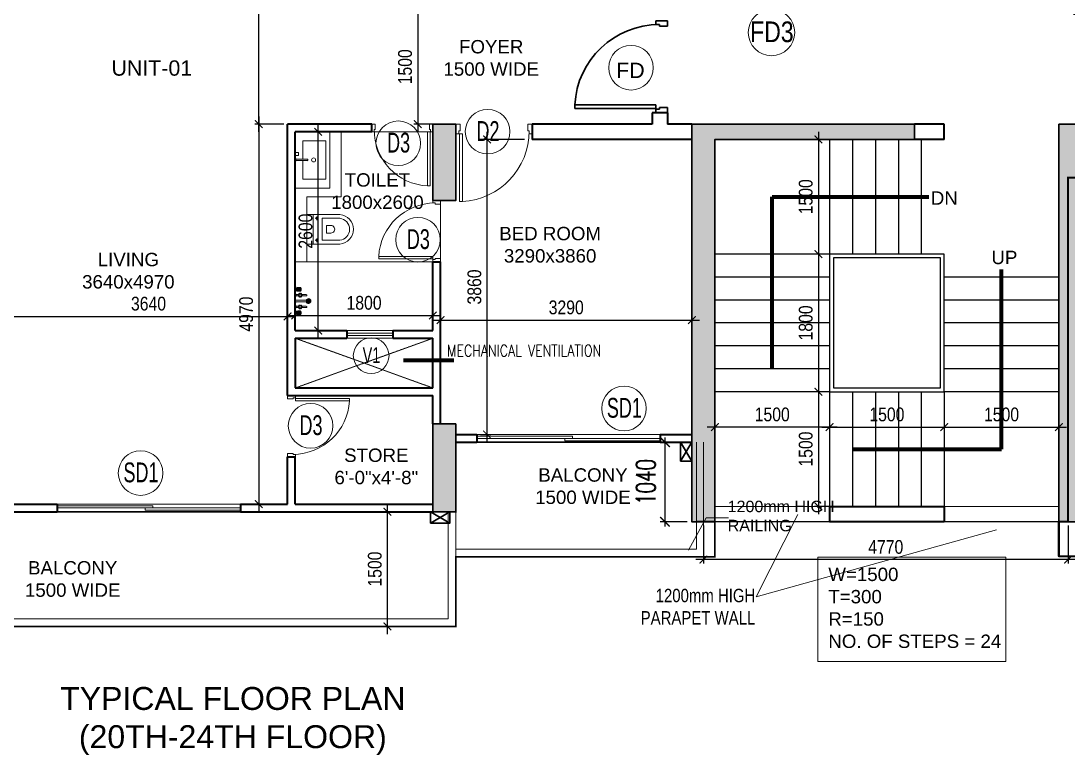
# Model space of a CAD drawing. Header units: millimetres. Extents: x 3650 to 49311, y 3096 to 28325.
# Drawn here: x 16007 to 29706, y 3429 to 13031 of the extents above; entities that cross this region are included whole.
import ezdxf
from ezdxf.enums import TextEntityAlignment as Align

# ---------------------------------------------------------------- set-up
doc = ezdxf.new("R2010")
doc.units = ezdxf.units.MM
doc.linetypes.add('HIDDEN', pattern=[0.375, 0.25, -0.125])
for name, color, linetype, lineweight in [('-cutout', 30, 'Continuous', 30), ('13SC1', 7, 'Continuous', 15), ('25GR1', 7, 'Continuous', 15), ('DIM', 23, 'Continuous', 25), ('DIM 02', 13, 'Continuous', 15), ('DOOR', 36, 'Continuous', 15), ('ELE', 36, 'Continuous', 20), ('FIXTURE', 8, 'Continuous', 9), ('GPMTAG', 7, 'Continuous', 15), ('HATCH', 8, 'Continuous', 13), ('Railing', 34, 'Continuous', 20), ('S-COLUMN HATCH', 254, 'Continuous', 13), ('S-TYPICAL COLUMN', 240, 'Continuous', 30), ('STAIR', 6, 'Continuous', 25), ('TEXT', 7, 'Continuous', 20), ('TEXT 1', 12, 'Continuous', 15), ('UGT & STP', 1, 'Continuous', 30), ('WALL', 40, 'Continuous', 35), ('WIN', 142, 'Continuous', 20)]:
    doc.layers.add(name, color=color, linetype=linetype, lineweight=lineweight)
doc.layers.add('AREA', color=1, linetype='Continuous')
doc.styles.add('arial', font='arial.ttf', dxfattribs={"width": 0.75})
doc.styles.add('ARIAL-NARROW', font='')
doc.styles.add('MM', font='arial.ttf', dxfattribs={"width": 0.65})
doc.styles.add('SMALL', font='romans__.ttf', dxfattribs={"width": 0.7})
doc.styles.get("Standard").update_dxf_attribs({"font": 'arial.ttf'})
doc.styles.add('STYOTY', font='ROMANS.shx', dxfattribs={"width": 0.65, "height": 200})
doc.styles.add('SUNIL', font='romans.shx', dxfattribs={"height": 90})
doc.styles.add('WMF-Arial1', font='arialbd.ttf')
doc.styles.get('ARIAL-NARROW').set_extended_font_data('Arial Narrow')
doc.dimstyles.new('MM', dxfattribs={"dimscale": 100, "dimtxt": 2, "dimasz": 1, "dimexe": 0.5, "dimexo": 0.5, "dimgap": 0.25, "dimtad": 1, "dimdec": 3, "dimdsep": 46, "dimtxsty": 'MM', "dimblk": 'ARCHTICK', "dimcen": -3, "dimdle": 0.5, "dimadec": 0, "dimazin": 0, "dimtfac": 1, "dimtdec": 3, "dimtofl": 0, "dimtmove": 2, "dimatfit": 3, "dimfxl": 1, "dimtolj": 1, "dimtzin": 0, "dimlwd": -1, "dimlwe": -1, "dimarcsym": 0})
doc.dimstyles.new('MM 125', dxfattribs={"dimscale": 125, "dimtxt": 2, "dimasz": 1, "dimexe": 0.5, "dimexo": 0.5, "dimgap": 1, "dimtad": 1, "dimdec": 4, "dimdsep": 46, "dimtxsty": 'SMALL', "dimblk": 'ARCHTICK', "dimcen": -3, "dimdle": 0.5, "dimadec": 0, "dimazin": 0, "dimtfac": 1, "dimtdec": 4, "dimtofl": 0, "dimtmove": 1, "dimatfit": 3, "dimfxl": 1, "dimtolj": 1, "dimtzin": 0, "dimlwd": -1, "dimlwe": -1, "dimarcsym": 0})
doc.dimstyles.new('MM 75', dxfattribs={"dimscale": 100, "dimtxt": 1.8, "dimasz": 1, "dimexe": 0.5, "dimexo": 0.5, "dimgap": 0.75, "dimtad": 1, "dimdec": 4, "dimdsep": 46, "dimtxsty": 'ARIAL-NARROW', "dimblk": 'ARCHTICK', "dimcen": -3, "dimdle": 1, "dimadec": 0, "dimazin": 0, "dimtfac": 1, "dimtdec": 4, "dimtofl": 0, "dimtmove": 1, "dimatfit": 3, "dimfxl": 1, "dimtolj": 1, "dimtzin": 0, "dimlwd": -1, "dimlwe": -1, "dimarcsym": 0})
doc.dimstyles.new('SUB- DIM', dxfattribs={"dimscale": 200, "dimtxt": 2.5, "dimasz": 1, "dimexe": 1, "dimexo": 1, "dimgap": 0.5, "dimtad": 1, "dimdec": 4, "dimrnd": 5, "dimdsep": 46, "dimtxsty": 'arial', "dimblk": 'ARCHTICK', "dimcen": -1.5, "dimdle": 1, "dimadec": 0, "dimazin": 0, "dimtfac": 1, "dimtdec": 4, "dimtofl": 0, "dimtmove": 1, "dimatfit": 3, "dimldrblk": 'DOTSMALL', "dimfxl": 1, "dimtolj": 1, "dimtzin": 0, "dimlwd": 13, "dimlwe": 13, "dimarcsym": 0})
doc.dimstyles.new('SUB- DIM 2', dxfattribs={"dimscale": 200, "dimtxt": 2, "dimasz": 1, "dimexe": 1, "dimexo": 1, "dimgap": 0.5, "dimtad": 1, "dimdec": 4, "dimrnd": 5, "dimdsep": 46, "dimtxsty": 'arial', "dimblk": 'ARCHTICK', "dimcen": -1.5, "dimdle": 1, "dimadec": 0, "dimazin": 0, "dimtfac": 1, "dimtdec": 4, "dimtofl": 0, "dimtmove": 1, "dimatfit": 3, "dimldrblk": 'DOTSMALL', "dimfxl": 1, "dimtolj": 1, "dimtzin": 0, "dimlwd": 13, "dimlwe": 13, "dimarcsym": 0})

# ---------------------------------------------------------------- blocks, each defined once
blk = doc.blocks.new('G$C249D5FE5')
at = {"layer": 'S-COLUMN HATCH'}
h = blk.add_hatch(color=256, dxfattribs=at)
h.dxf.hatch_style = 1
h.paths.add_polyline_path([(16445, 5225), (16745, 5225), (16745, 4225), (16445, 4225)])
h = blk.add_hatch(color=256, dxfattribs=at)
h.dxf.hatch_style = 1
h.paths.add_polyline_path([(20135, 25), (20135, 5025), (22745, 5025), (22745, 5225), (19835, 5225), (19835, 25)])
h = blk.add_hatch(color=256, dxfattribs=at)
h.dxf.hatch_style = 1
h.paths.add_polyline_path([(24635, 5225), (24875, 5225), (24875, 25), (24635, 25)])
h = blk.add_hatch(color=256, dxfattribs=at)
h.dxf.hatch_style = 1
h.paths.add_polyline_path([(16745, 1305), (16445, 1305), (16445, 155), (16745, 155)])
at = {"layer": 'S-TYPICAL COLUMN', "ltscale": 500, "elevation": 0}
for points in [[(16445, 5225), (16745, 5225), (16745, 4225), (16445, 4225)], [(16445, 5225), (16745, 5225), (16745, 4225), (16445, 4225)], [(20135, 25), (20135, 5025), (22745, 5025), (22745, 5225), (19835, 5225), (19835, 25)], [(24635, 5225), (24875, 5225), (24875, 25), (24635, 25)], [(16745, 1305), (16445, 1305), (16445, 155), (16745, 155)], [(16745, 1305), (16445, 1305), (16445, 155), (16745, 155)]]:
    blk.add_lwpolyline(points, close=True, dxfattribs=at)
blk = doc.blocks.new('otyd')
at = {"layer": '13SC1', "color": 7}
blk.add_circle((0, 0), 250, dxfattribs=at)
at = {"layer": '25GR1', "color": 1, "true_color": 0xf00000, "style": 'STYOTY', "width": 0.65, "flags": 1}
for tag, p in [('01', (0, -94)), ('02', (3, -588))]:
    blk.add_attdef(tag, text='', height=200, dxfattribs=at).set_placement(p, align=Align.CENTER)
blk = doc.blocks.new('A$C244377D7')
at = {"layer": 'FIXTURE', "lineweight": 0}
h = blk.add_hatch(dxfattribs=at)
h.set_pattern_fill('DOTS', color=251, scale=100, style=0)
h.set_pattern_definition([(0, (-131374.4174, 61418.3955), (3.125, 6.25), [0, -6.25])])
h.paths.add_polyline_path([(5, 185, 1), (59, 185, 1)])
at = {"layer": 'FIXTURE'}
for p, q in [((137, 361), (131, 361)), ((131, 316), (131, 361)), ((137, 316), (131, 316)), ((172, 363), (137, 363)), ((137, 315), (137, 363)), ((172, 315), (137, 315)), ((172, 315), (172, 363)), ((179, 361), (172, 361)), ((179, 316), (172, 316)), ((179, 316), (179, 361)), ((193, 351), (179, 351)), ((193, 326), (179, 326)), ((199, 275), (192, 275)), ((192, 249), (192, 275)), ((198, 371), (204, 371)), ((198, 307), (198, 371)), ((198, 307), (204, 307)), ((201, 288), (204, 288)), ((201, 236), (201, 288)), ((204, 307), (204, 371)), ((204, 236), (204, 288)), ((124, 272), (61, 272)), ((124, 252), (61, 252)), ((192, 195), (62, 195)), ((192, 176), (62, 176)), ((192, 272), (157, 272)), ((192, 252), (157, 252)), ((198, 268), (192, 268)), ((198, 256), (192, 256)), ((199, 249), (192, 249)), ((192, 195), (192, 198)), ((199, 198), (192, 198)), ((192, 173), (192, 176)), ((199, 173), (192, 173)), ((201, 236), (204, 236)), ((201, 211), (204, 211)), ((201, 160), (204, 160)), ((204, 160), (204, 211)), ((124, 118), (61, 118)), ((124, 99), (61, 99)), ((137, 54), (131, 54)), ((131, 10), (131, 54)), ((137, 10), (131, 10)), ((137, 8), (137, 56)), ((172, 56), (137, 56)), ((172, 8), (137, 8)), ((192, 118), (157, 118)), ((192, 99), (157, 99)), ((172, 8), (172, 56)), ((179, 54), (172, 54)), ((179, 10), (172, 10)), ((179, 10), (179, 54)), ((193, 45), (179, 45)), ((193, 19), (179, 19)), ((199, 121), (192, 121)), ((192, 96), (192, 121)), ((198, 115), (192, 115)), ((198, 102), (192, 102)), ((199, 96), (192, 96)), ((198, 64), (204, 64)), ((198, 0), (198, 64)), ((198, 0), (204, 0)), ((201, 83), (201, 134)), ((204, 134), (201, 134)), ((204, 83), (201, 83)), ((204, 83), (204, 134)), ((204, 64), (204, 0))]:
    blk.add_line(p, q, dxfattribs=at)
at = {"layer": 'FIXTURE', "color": 251, "lineweight": 0}
for p, q in [((137, 357), (172, 357)), ((137, 345), (172, 345)), ((137, 332), (172, 332)), ((137, 321), (172, 321)), ((137, 50), (172, 50)), ((137, 38), (172, 38)), ((137, 26), (172, 26)), ((137, 14), (172, 14))]:
    blk.add_line(p, q, dxfattribs=at)
at = {"layer": 'FIXTURE'}
for centre in [(141, 262), (141, 109)]:
    blk.add_circle(centre, 12.8, dxfattribs=at)
at = {"layer": 'FIXTURE', "color": 251, "lineweight": 0}
blk.add_circle((32, 185), 26.9, dxfattribs=at)
at = {"layer": 'FIXTURE'}
for centre, radius, start, end in [((118, 275), 6.39, 260.4873, 39.5127), ((125, 280), 1.6, 131.8051, 219.5127), ((141, 262), 25.6, 108.1949, 131.8051), ((208, 339), 79.9, 163.7398, 196.2602), ((133, 285), 1.6, 20.4873, 108.1949), ((141, 288), 6.39, 200.4873, 339.5127), ((148, 285), 1.6, 71.8051, 159.5127), ((141, 262), 25.6, 48.1949, 71.8051), ((163, 275), 6.39, 140.4873, 279.5127), ((157, 280), 1.6, 320.4873, 48.1949), ((275, 339), 83.1, 157.3801, 202.6199), ((302, 262), 104, 165.75, 194.25), ((32, 185), 31.9, 17.4576, 342.5424), ((61, 262), 9.58, 90, 270), ((141, 262), 25.6, 168.1949, 191.8051), ((117, 267), 1.6, 80.4873, 168.1949), ((117, 257), 1.6, 191.8051, 279.5127), ((118, 249), 6.39, 320.4873, 99.5127), ((125, 244), 1.6, 140.4873, 228.1949), ((141, 262), 25.6, 228.1949, 251.8051), ((133, 239), 1.6, 251.8051, 339.5127), ((141, 236), 6.39, 20.4873, 159.5127), ((148, 239), 1.6, 200.4873, 288.1949), ((141, 262), 25.6, 288.1949, 311.8051), ((163, 249), 6.39, 80.4873, 219.5127), ((157, 244), 1.6, 311.8051, 39.5127), ((164, 267), 1.6, 11.8051, 99.5127), ((164, 257), 1.6, 260.4873, 348.1949), ((141, 262), 25.6, 348.1949, 11.8051), ((302, 185), 104, 165.75, 172.9303), ((302, 185), 104, 187.0697, 194.25), ((61, 109), 9.58, 90, 270), ((141, 109), 25.6, 168.1949, 191.8051), ((117, 114), 1.6, 80.4873, 168.1949), ((117, 104), 1.6, 191.8051, 279.5127), ((118, 121), 6.39, 260.4873, 39.5127), ((118, 96), 6.39, 320.4873, 99.5127), ((125, 126), 1.6, 131.8051, 219.5127), ((125, 91), 1.6, 140.4873, 228.1949), ((141, 109), 25.6, 108.1949, 131.8051), ((141, 109), 25.6, 228.1949, 251.8051), ((208, 32), 79.9, 163.7398, 196.2602), ((133, 131), 1.6, 20.4873, 108.1949), ((133, 86), 1.6, 251.8051, 339.5127), ((141, 134), 6.39, 200.4873, 339.5127), ((141, 83), 6.39, 20.4873, 159.5127), ((148, 131), 1.6, 71.8051, 159.5127), ((148, 86), 1.6, 200.4873, 288.1949), ((141, 109), 25.6, 48.1949, 71.8051), ((141, 109), 25.6, 288.1949, 311.8051), ((163, 121), 6.39, 140.4873, 279.5127), ((163, 96), 6.39, 80.4873, 219.5127), ((157, 126), 1.6, 320.4873, 48.1949), ((157, 91), 1.6, 311.8051, 39.5127), ((164, 114), 1.6, 11.8051, 99.5127), ((164, 104), 1.6, 260.4873, 348.1949), ((141, 109), 25.6, 348.1949, 11.8051), ((275, 32), 83.1, 157.3801, 202.6199), ((302, 109), 104, 165.75, 194.25)]:
    blk.add_arc(centre, radius, start, end, dxfattribs=at)
blk = doc.blocks.new('A$C16165736')
at = {"ltscale": 0.1}
for p, q in [((5, 463), (0, 463)), ((5, 427), (0, 427)), ((41, 465), (5, 465)), ((5, 465), (5, 425)), ((41, 425), (5, 425)), ((42, 426), (42, 464)), ((0, 385), (6, 385)), ((0, 349), (6, 349)), ((7, 350), (7, 384)), ((7, 377), (156, 377)), ((7, 358), (156, 358))]:
    blk.add_line(p, q, dxfattribs=at)
at = {"ltscale": 0.1, "flags": 128}
blk.add_lwpolyline([(0, 735), (450, 735), (450, 0), (0, 0), (0, 735)], close=True, dxfattribs=at)
blk.add_lwpolyline([(100, 358), (100, 117), (400, 117), (400, 617), (100, 617), (100, 377)], dxfattribs=at)
at = {"ltscale": 0.1}
blk.add_circle((240, 367), 26, dxfattribs=at)
for centre, radius, start, end in [((41, 464), 1, 360, 90), ((41, 426), 1, 270, 360), ((6, 384), 1, 360, 90), ((6, 350), 1, 270, 360), ((156, 367), 9.5, 270, 90)]:
    blk.add_arc(centre, radius, start, end, dxfattribs=at)
blk = doc.blocks.new('A-CL9-P-Plans$0$level-10$0$wc hdsfgkjshgkjfgkjdghjkfgh_1_3')
at = {"layer": 'FIXTURE'}
for p, q in [((-0.763, 0), (-0.763, -1.711)), ((0.763, 0), (-0.763, 0)), ((-0.763, -0.322), (0.763, -0.322)), ((0.763, -1.711), (0.763, 0)), ((-0.566, -0.786), (-0.566, -1.699)), ((0.566, -0.786), (-0.566, -0.786)), ((0.566, -1.699), (0.566, -0.786))]:
    blk.add_line(p, q, dxfattribs=at)
at = {"layer": 'FIXTURE', "lineweight": 13}
for p, q in [((-0.477, -0.518), (-0.655, -0.518)), ((-0.566, -0.429), (-0.566, -0.607)), ((0.477, -0.518), (0.655, -0.518)), ((0.566, -0.429), (0.566, -0.607)), ((-0.193, -1.009), (-0.193, -1.233)), ((0.193, -1.009), (-0.193, -1.009)), ((0.193, -1.233), (0.193, -1.009))]:
    blk.add_line(p, q, dxfattribs=at)
at = {"layer": 'FIXTURE', "extrusion": (0, 0, -1)}
for centre in [(0.566, -0.518), (-0.566, -0.518)]:
    blk.add_circle(centre, 0.0484, dxfattribs=at)
at = {"layer": 'FIXTURE', "lineweight": 13, "extrusion": (0, 0, -1)}
blk.add_arc((0, -1.246), 0.193, 176.1978, 3.8022, dxfattribs=at)
at = {"layer": 'FIXTURE', "extrusion": (0, 0, -1)}
for radius, start, end in [(0.767, 185.8455, 354.1545), (0.57, 186.5718, 353.4282)]:
    blk.add_arc((0, -1.633), radius, start, end, dxfattribs=at)
blk = doc.blocks.new('d900')
for p, q in [((42, 115), (42, 909)), ((77, 909), (42, 909)), ((77, 115), (77, 909)), ((0, 115), (35, 115)), ((0, 115), (0, 0)), ((0, 0), (50, 0)), ((35, 115), (35, 80)), ((35, 80), (50, 80)), ((42, 115), (77, 115)), ((50, 80), (50, 0)), ((850, 80), (865, 80)), ((850, 80), (850, 0)), ((850, 0), (900, 0)), ((865, 115), (865, 80)), ((865, 115), (900, 115)), ((900, 115), (900, 0))]:
    blk.add_line(p, q)
blk.add_arc((35, 80), 830, 0, 87.0713)
blk = doc.blocks.new('G$C95A48F53')
for p, q in [((1059, 1153, 0), (1059, 1200, 0)), ((1059, 1200, 0), (1212, 1200, 0)), ((1059, 1153, 0), (1105, 1153, 0)), ((1105, 1133, 0), (1105, 1153, 0)), ((1105, 1133, 0), (1212, 1133, 0)), ((1212, 1133, 0), (1212, 1200, 0)), ((1059, 103, 0), (0, 103, 0)), ((0, 103, 0), (0, 57, 0)), ((1059, 57, 0), (0, 57, 0)), ((1059, 57, 0), (1059, 103, 0)), ((1059, 0, 0), (1059, 47, 0)), ((1059, 47, 0), (1105, 47, 0)), ((1059, 0, 0), (1212, 0, 0)), ((1105, 67, 0), (1212, 67, 0)), ((1105, 47, 0), (1105, 67, 0)), ((1212, 0, 0), (1212, 67, 0))]:
    blk.add_line(p, q)
blk.add_arc((1105, 47, 0), 1107, 90, 177.0713)
blk = doc.blocks.new('G$CBA076474')
at = {"layer": 'DOOR', "ltscale": 0.6}
for p, q in [((15500, 4970), (16300, 4970)), ((16400, 4070), (16400, 3270))]:
    blk.add_line(p, q, dxfattribs=at)
at = {"layer": 'FIXTURE'}
for p, q in [((15100, 4120), (15100, 4970)), ((14650, 4120), (15100, 4120)), ((14650, 3270), (14650, 4120)), ((14650, 3270), (14500, 3270)), ((14650, 3270), (16300, 3270))]:
    blk.add_line(p, q, dxfattribs=at)
at = {"layer": 'HATCH', "linetype": 'HIDDEN'}
for p, q in [((14500, 1620), (16300, 2270)), ((14500, 2270), (16300, 1620))]:
    blk.add_line(p, q, dxfattribs=at)
at = {"layer": 'Railing'}
for p, q in [((19750, 910), (19750, -490, 0)), ((19840, 910, 0), (19840, -590, 0)), ((16500, 0), (16500, -1400, 0)), ((16600, 0), (16600, -1500, 0)), ((16600, -490, 0), (19750, -490)), ((16600, -590, 0), (19840, -590)), ((16600, -1500), (6770, -1500, 0)), ((16500, -1400), (6870, -1400, 0))]:
    blk.add_line(p, q, dxfattribs=at)
at = {"layer": 'WALL'}
for p, q in [((19370, 5220, 0), (19170, 5220, 0)), ((19170, 5220, 0), (19170, 5070, 0)), ((19370, 5220, 0), (19370, 5070, 0)), ((14400, 1520), (14400, 5070)), ((15500, 5070), (14400, 5070)), ((15500, 4970), (15500, 5070)), ((19170, 5070, 0), (17600, 5070)), ((17600, 5070), (17600, 4870)), ((19690, 5070, 0), (19370, 5070, 0)), ((15500, 4970), (14500, 4970)), ((14500, 2370), (14500, 4970)), ((19690, 4870, 0), (17600, 4870)), ((16300, 2370), (16300, 3270)), ((16300, 3270), (16400, 3270)), ((16400, 1150, 0), (16400, 3270)), ((14500, 2370), (15175, 2370)), ((15175, 2370), (15175, 2270)), ((15775, 2370), (16300, 2370)), ((15775, 2370), (15775, 2270)), ((14500, 2270), (15175, 2270)), ((14500, 2270), (14500, 1620)), ((15775, 2270), (16300, 2270)), ((16300, 1620), (16300, 2270)), ((14400, 1520), (16300, 1520)), ((14500, 1620), (16300, 1620)), ((16300, 1149, 0), (16300, 1520)), ((16600, 1010, 0), (16875, 1010)), ((16875, 1010), (16875, 910)), ((19275, 1010), (19690, 1010)), ((19275, 1010), (19275, 910)), ((16600, 910, 0), (16875, 910)), ((19275, 910), (19690, 910)), ((14400, 100), (14400, 720)), ((14400, 720), (14500, 720)), ((14500, 100), (14500, 720)), ((10760, 100), (11385, 100)), ((11385, 100), (11385, 0)), ((13785, 100), (14400, 100)), ((13785, 100), (13785, 0)), ((14500, 100), (16300, 100)), ((10045, 0), (11385, 0)), ((13785, 0), (16300, 0))]:
    blk.add_line(p, q, dxfattribs=at)
at = {"layer": 'WIN'}
for p, q in [((15775, 2370), (15175, 2370)), ((15775, 2335), (15175, 2335)), ((15775, 2305), (15175, 2305)), ((15775, 2270), (15175, 2270)), ((16875, 1010), (19275, 1010)), ((16875, 910), (19275, 910)), ((11385, 100), (13785, 100)), ((11385, 0), (13785, 0))]:
    blk.add_line(p, q, dxfattribs=at)
for points in [[(18125, 990), (18125, 960), (16875, 960), (16875, 990)], [(19275, 960), (19275, 930), (18025, 930), (18025, 960)]]:
    blk.add_lwpolyline(points, close=True, dxfattribs=at)
at = {"layer": 'WIN', "elevation": 0}
for points in [[(12635, 80), (12635, 50), (11385, 50), (11385, 80)], [(13785, 50), (13785, 20), (12535, 20), (12535, 50)]]:
    blk.add_lwpolyline(points, close=True, dxfattribs=at)
at = {"layer": 'DOOR', "ltscale": 0.6, "xscale": 0.888888888888921, "yscale": 0.888888888888921, "zscale": 0.888888888888921}
for p, rotation in [((16300, 5070, 0), 180), ((16400, 3270), 89.99999999999999), ((14400, 1520), 270.0000000000002)]:
    blk.add_blockref('d900', p, dxfattribs=dict(at, rotation=rotation))
at = {"layer": 'DOOR', "ltscale": 0.6, "extrusion": (2.4332e-12, -2.67e-14, -1), "xscale": 1.111111111111116, "yscale": 1.111111111111116, "zscale": -1.111111111111116, "rotation": 180}
blk.add_blockref('d900', (-16600, 5070, 0), dxfattribs=at)
at = {"layer": 'FIXTURE', "extrusion": (0, 0, -1), "xscale": -1, "zscale": -1, "rotation": 2.794360783298781e-05}
blk.add_blockref('A$C16165736', (-14500, 4235), dxfattribs=at)
at = {"layer": 'FIXTURE', "extrusion": (2.4332e-12, 2.67e-14, -1), "xscale": -254.1666666790857, "yscale": 254.1666666790857, "rotation": 270}
blk.add_blockref('A-CL9-P-Plans$0$level-10$0$wc hdsfgkjshgkjfgkjdghjkfgh_1_3', (-14650, 3695, 0), dxfattribs=at)
at = {"layer": 'FIXTURE', "xscale": -1, "zscale": -25.4}
blk.add_blockref('A$C244377D7', (14704, 2571), dxfattribs=at)
at = {"layer": 'UGT & STP'}
blk.add_blockref('G$C95A48F53', (18158, 5220, 0), dxfattribs=at)
blk = doc.blocks.new('G$C30D462EE')
at = {"layer": 'WALL'}
for p, q in [((-16650, 9600), (-15260, 9600)), ((-16650, 9600, 0), (-16650, 9150, 0))]:
    blk.add_line(p, q, dxfattribs=at)
blk = doc.blocks.new('_ArchTick')
at = {"color": 0, "linetype": 'ByBlock', "const_width": 0.15}
blk.add_lwpolyline([(-0.5, -0.5), (0.5, 0.5)], dxfattribs=at)
blk = doc.blocks.new('*D266')
at = {"layer": 'Defpoints', "color": 0}
for p in [(29726, 13121, 0), (29726, 11681, 0), (30139, 11681)]:
    blk.add_point(p, dxfattribs=at)
at = {"layer": 'DIM'}
for p, q in [((30139, 13221), (30139, 11581)), ((29776, 13121), (30189, 13121)), ((29776, 11681), (30189, 11681))]:
    blk.add_line(p, q, dxfattribs=at)
at = {"layer": 'DIM', "xscale": 100, "yscale": 100, "zscale": 100}
for p, rotation in [((30139, 13121), 90), ((30139, 11681), 270)]:
    blk.add_blockref('_ArchTick', p, dxfattribs=dict(at, rotation=rotation))
at = {"layer": 'DIM', "color": 3, "insert": (29974, 12401), "char_height": 180, "attachment_point": 5, "rotation": 90, "style": 'ARIAL-NARROW'}
blk.add_mtext('\\A1;1440', dxfattribs=at)
blk = doc.blocks.new('*D281')
at = {"layer": 'Defpoints', "color": 0}
for p in [(15856, 9112, 0), (19496, 9167), (19496, 8936, 0)]:
    blk.add_point(p, dxfattribs=at)
at = {"layer": 'DIM'}
for p, q in [((15856, 9162), (15856, 9217)), ((19496, 8986), (19496, 9217)), ((15756, 9167), (19596, 9167))]:
    blk.add_line(p, q, dxfattribs=at)
at = {"layer": 'DIM', "xscale": 100, "yscale": 100, "zscale": 100, "rotation": 180}
blk.add_blockref('_ArchTick', (15856, 9167), dxfattribs=at)
at = {"layer": 'DIM', "xscale": 100, "yscale": 100, "zscale": 100}
blk.add_blockref('_ArchTick', (19496, 9167), dxfattribs=at)
at = {"layer": 'DIM', "color": 3, "insert": (17676, 9332), "char_height": 180, "attachment_point": 5, "style": 'ARIAL-NARROW'}
blk.add_mtext('\\A1;3640', dxfattribs=at)
blk = doc.blocks.new('*D282')
at = {"layer": 'Defpoints', "color": 0}
for p in [(19496, 11681, 0), (19119, 6711), (19346, 6711, 0)]:
    blk.add_point(p, dxfattribs=at)
at = {"layer": 'DIM'}
for p, q in [((19446, 11681), (19069, 11681)), ((19119, 11781), (19119, 6611)), ((19296, 6711), (19069, 6711))]:
    blk.add_line(p, q, dxfattribs=at)
at = {"layer": 'DIM', "xscale": 100, "yscale": 100, "zscale": 100}
for p, rotation in [((19119, 11681), 90), ((19119, 6711), 270)]:
    blk.add_blockref('_ArchTick', p, dxfattribs=dict(at, rotation=rotation))
at = {"layer": 'DIM', "color": 3, "insert": (18954, 9196), "char_height": 180, "attachment_point": 5, "rotation": 90, "style": 'ARIAL-NARROW'}
blk.add_mtext('\\A1;4970', dxfattribs=at)
blk = doc.blocks.new('*D284')
at = {"layer": 'Defpoints', "color": 0}
for p in [(19119, 16431), (19911, 16431, 0), (19446, 11681)]:
    blk.add_point(p, dxfattribs=at)
at = {"layer": 'DIM'}
for p, q in [((19119, 11581), (19119, 16531)), ((19861, 16431), (19069, 16431)), ((19396, 11681), (19069, 11681))]:
    blk.add_line(p, q, dxfattribs=at)
at = {"layer": 'DIM', "xscale": 100, "yscale": 100, "zscale": 100}
for p, rotation in [((19119, 16431), 90), ((19119, 11681), 270)]:
    blk.add_blockref('_ArchTick', p, dxfattribs=dict(at, rotation=rotation))
at = {"layer": 'DIM', "color": 3, "insert": (18954, 14056), "char_height": 180, "attachment_point": 5, "rotation": 90, "style": 'ARIAL-NARROW'}
blk.add_mtext('\\A1;4750', dxfattribs=at)
blk = doc.blocks.new('*D287')
at = {"layer": 'Defpoints', "color": 0}
for p in [(21396, 9178), (19596, 8981, 0), (21396, 8981, 0)]:
    blk.add_point(p, dxfattribs=at)
at = {"layer": 'DIM'}
for p, q in [((19596, 9031), (19596, 9228)), ((21396, 9031), (21396, 9228)), ((19496, 9178), (21496, 9178))]:
    blk.add_line(p, q, dxfattribs=at)
at = {"layer": 'DIM', "xscale": 100, "yscale": 100, "zscale": 100, "rotation": 180}
blk.add_blockref('_ArchTick', (19596, 9178), dxfattribs=at)
at = {"layer": 'DIM', "xscale": 100, "yscale": 100, "zscale": 100}
blk.add_blockref('_ArchTick', (21396, 9178), dxfattribs=at)
at = {"layer": 'DIM', "color": 3, "insert": (20496, 9343), "char_height": 180, "attachment_point": 5, "style": 'ARIAL-NARROW'}
blk.add_mtext('\\A1;1800', dxfattribs=at)
blk = doc.blocks.new('*D288')
at = {"layer": 'Defpoints', "color": 0}
for p in [(19821, 11581, 0), (19896, 11581), (19781, 8981, 0)]:
    blk.add_point(p, dxfattribs=at)
at = {"layer": 'DIM'}
for p, q in [((19896, 8881), (19896, 11681)), ((19871, 11581), (19946, 11581)), ((19831, 8981), (19946, 8981))]:
    blk.add_line(p, q, dxfattribs=at)
at = {"layer": 'DIM', "xscale": 100, "yscale": 100, "zscale": 100}
for p, rotation in [((19896, 11581), 90), ((19896, 8981), 270)]:
    blk.add_blockref('_ArchTick', p, dxfattribs=dict(at, rotation=rotation))
at = {"layer": 'DIM', "color": 3, "insert": (19731, 10281), "char_height": 180, "attachment_point": 5, "rotation": 90, "style": 'ARIAL-NARROW'}
blk.add_mtext('\\A1;2600', dxfattribs=at)
blk = doc.blocks.new('*D289')
at = {"layer": 'Defpoints', "color": 0}
for p in [(21496, 9089, 0), (24786, 9161, 0), (24786, 9118)]:
    blk.add_point(p, dxfattribs=at)
at = {"layer": 'DIM'}
for p, q in [((21396, 9118), (24886, 9118)), ((21496, 9139), (21496, 9168)), ((24786, 9111), (24786, 9068))]:
    blk.add_line(p, q, dxfattribs=at)
at = {"layer": 'DIM', "xscale": 100, "yscale": 100, "zscale": 100, "rotation": 180}
blk.add_blockref('_ArchTick', (21496, 9118), dxfattribs=at)
at = {"layer": 'DIM', "xscale": 100, "yscale": 100, "zscale": 100}
blk.add_blockref('_ArchTick', (24786, 9118), dxfattribs=at)
at = {"layer": 'DIM', "color": 3, "insert": (23141, 9283), "char_height": 180, "attachment_point": 5, "style": 'ARIAL-NARROW'}
blk.add_mtext('\\A1;3290', dxfattribs=at)
blk = doc.blocks.new('*D290')
at = {"layer": 'Defpoints', "color": 0}
for p in [(22105, 11481), (22645, 11481, 0), (21971, 7621, 0)]:
    blk.add_point(p, dxfattribs=at)
at = {"layer": 'DIM'}
for p, q in [((22105, 7521), (22105, 11581)), ((22595, 11481), (22055, 11481)), ((22021, 7621), (22155, 7621))]:
    blk.add_line(p, q, dxfattribs=at)
at = {"layer": 'DIM', "xscale": 100, "yscale": 100, "zscale": 100}
for p, rotation in [((22105, 11481), 90), ((22105, 7621), 270)]:
    blk.add_blockref('_ArchTick', p, dxfattribs=dict(at, rotation=rotation))
at = {"layer": 'DIM', "color": 3, "insert": (21940, 9551), "char_height": 180, "attachment_point": 5, "rotation": 90, "style": 'ARIAL-NARROW'}
blk.add_mtext('\\A1;3860', dxfattribs=at)
blk = doc.blocks.new('*D291')
at = {"layer": 'Defpoints', "color": 0}
for p in [(20802, 6611), (21078, 6611, 0), (21078, 5111, 0)]:
    blk.add_point(p, dxfattribs=at)
at = {"layer": 'DIM'}
for p, q in [((21028, 6611), (20752, 6611)), ((20802, 5011), (20802, 6711)), ((21028, 5111), (20752, 5111))]:
    blk.add_line(p, q, dxfattribs=at)
at = {"layer": 'DIM', "xscale": 100, "yscale": 100, "zscale": 100}
for p, rotation in [((20802, 6611), 90), ((20802, 5111), 270)]:
    blk.add_blockref('_ArchTick', p, dxfattribs=dict(at, rotation=rotation))
at = {"layer": 'DIM', "color": 3, "insert": (20637, 5861), "char_height": 180, "attachment_point": 5, "rotation": 90, "style": 'ARIAL-NARROW'}
blk.add_mtext('\\A1;1500', dxfattribs=at)
blk = doc.blocks.new('*D292')
at = {"layer": 'Defpoints', "color": 0}
for p in [(21396, 13181, 0), (21198, 11681), (21496, 11681, 0)]:
    blk.add_point(p, dxfattribs=at)
at = {"layer": 'DIM'}
for p, q in [((21346, 13181), (21148, 13181)), ((21198, 13281), (21198, 11581)), ((21446, 11681), (21148, 11681))]:
    blk.add_line(p, q, dxfattribs=at)
at = {"layer": 'DIM', "xscale": 100, "yscale": 100, "zscale": 100}
for p, rotation in [((21198, 13181), 90), ((21198, 11681), 270)]:
    blk.add_blockref('_ArchTick', p, dxfattribs=dict(at, rotation=rotation))
at = {"layer": 'DIM', "color": 3, "insert": (21033, 12431), "char_height": 180, "attachment_point": 5, "rotation": 90, "style": 'ARIAL-NARROW'}
blk.add_mtext('\\A1;1500', dxfattribs=at)
blk = doc.blocks.new('*D299')
at = {"layer": 'Defpoints', "color": 0}
for p in [(25086, 8181, 0), (26586, 8181, 0), (25086, 7718)]:
    blk.add_point(p, dxfattribs=at)
at = {"layer": 'DIM'}
for p, q in [((25086, 8131), (25086, 7668)), ((26586, 8131), (26586, 7668)), ((26686, 7718), (24986, 7718))]:
    blk.add_line(p, q, dxfattribs=at)
at = {"layer": 'DIM', "xscale": 100, "yscale": 100, "zscale": 100, "rotation": 180}
blk.add_blockref('_ArchTick', (25086, 7718), dxfattribs=at)
at = {"layer": 'DIM', "xscale": 100, "yscale": 100, "zscale": 100}
blk.add_blockref('_ArchTick', (26586, 7718), dxfattribs=at)
at = {"layer": 'DIM', "color": 3, "insert": (25836, 7883), "char_height": 180, "attachment_point": 5, "style": 'ARIAL-NARROW'}
blk.add_mtext('\\A1;1500', dxfattribs=at)
blk = doc.blocks.new('*D300')
at = {"layer": 'Defpoints', "color": 0}
for p in [(26586, 8181, 0), (28086, 8181, 0), (28086, 7718)]:
    blk.add_point(p, dxfattribs=at)
at = {"layer": 'DIM'}
for p, q in [((26586, 8131), (26586, 7668)), ((28086, 8131), (28086, 7668)), ((26486, 7718), (28186, 7718))]:
    blk.add_line(p, q, dxfattribs=at)
at = {"layer": 'DIM', "xscale": 100, "yscale": 100, "zscale": 100, "rotation": 180}
blk.add_blockref('_ArchTick', (26586, 7718), dxfattribs=at)
at = {"layer": 'DIM', "xscale": 100, "yscale": 100, "zscale": 100}
blk.add_blockref('_ArchTick', (28086, 7718), dxfattribs=at)
at = {"layer": 'DIM', "color": 3, "insert": (27336, 7883), "char_height": 180, "attachment_point": 5, "style": 'ARIAL-NARROW'}
blk.add_mtext('\\A1;1500', dxfattribs=at)
blk = doc.blocks.new('*D301')
at = {"layer": 'Defpoints', "color": 0}
for p in [(28086, 8181, 0), (29586, 8181, 0), (29586, 7718)]:
    blk.add_point(p, dxfattribs=at)
at = {"layer": 'DIM'}
for p, q in [((28086, 8131), (28086, 7668)), ((29586, 8131), (29586, 7668)), ((27986, 7718), (29686, 7718))]:
    blk.add_line(p, q, dxfattribs=at)
at = {"layer": 'DIM', "xscale": 100, "yscale": 100, "zscale": 100, "rotation": 180}
blk.add_blockref('_ArchTick', (28086, 7718), dxfattribs=at)
at = {"layer": 'DIM', "xscale": 100, "yscale": 100, "zscale": 100}
blk.add_blockref('_ArchTick', (29586, 7718), dxfattribs=at)
at = {"layer": 'DIM', "color": 3, "insert": (28836, 7883), "char_height": 180, "attachment_point": 5, "style": 'ARIAL-NARROW'}
blk.add_mtext('\\A1;1500', dxfattribs=at)
blk = doc.blocks.new('*D302')
at = {"layer": 'Defpoints', "color": 0}
for p in [(26586, 11481, 0), (26440, 9981), (26586, 9981, 0)]:
    blk.add_point(p, dxfattribs=at)
at = {"layer": 'DIM'}
for p, q in [((26440, 11581), (26440, 9881)), ((26536, 11481), (26390, 11481)), ((26536, 9981), (26390, 9981))]:
    blk.add_line(p, q, dxfattribs=at)
at = {"layer": 'DIM', "xscale": 100, "yscale": 100, "zscale": 100}
for p, rotation in [((26440, 11481), 90), ((26440, 9981), 270)]:
    blk.add_blockref('_ArchTick', p, dxfattribs=dict(at, rotation=rotation))
at = {"layer": 'DIM', "color": 3, "insert": (26275, 10731), "char_height": 180, "attachment_point": 5, "rotation": 90, "style": 'ARIAL-NARROW'}
blk.add_mtext('\\A1;1500', dxfattribs=at)
blk = doc.blocks.new('*D303')
at = {"layer": 'Defpoints', "color": 0}
for p in [(26586, 9981, 0), (26440, 8181), (26586, 8181, 0)]:
    blk.add_point(p, dxfattribs=at)
at = {"layer": 'DIM'}
for p, q in [((26440, 10081), (26440, 8081)), ((26536, 9981), (26390, 9981)), ((26536, 8181), (26390, 8181))]:
    blk.add_line(p, q, dxfattribs=at)
at = {"layer": 'DIM', "xscale": 100, "yscale": 100, "zscale": 100}
for p, rotation in [((26440, 9981), 90), ((26440, 8181), 270)]:
    blk.add_blockref('_ArchTick', p, dxfattribs=dict(at, rotation=rotation))
at = {"layer": 'DIM', "color": 3, "insert": (26275, 9081), "char_height": 180, "attachment_point": 5, "rotation": 90, "style": 'ARIAL-NARROW'}
blk.add_mtext('\\A1;1800', dxfattribs=at)
blk = doc.blocks.new('*D304')
at = {"layer": 'Defpoints', "color": 0}
for p in [(26586, 8181, 0), (26440, 6681), (26586, 6681, 0)]:
    blk.add_point(p, dxfattribs=at)
at = {"layer": 'DIM'}
for p, q in [((26440, 8281), (26440, 6581)), ((26536, 8181), (26390, 8181)), ((26536, 6681), (26390, 6681))]:
    blk.add_line(p, q, dxfattribs=at)
at = {"layer": 'DIM', "xscale": 100, "yscale": 100, "zscale": 100}
for p, rotation in [((26440, 8181), 90), ((26440, 6681), 270)]:
    blk.add_blockref('_ArchTick', p, dxfattribs=dict(at, rotation=rotation))
at = {"layer": 'DIM', "color": 3, "insert": (26275, 7431), "char_height": 180, "attachment_point": 5, "rotation": 90, "style": 'ARIAL-NARROW'}
blk.add_mtext('\\A1;1500', dxfattribs=at)
blk = doc.blocks.new('*D319')
at = {"layer": 'Defpoints', "color": 0}
for p in [(24936, 6481, 0), (29706, 6481, 0), (24936, 5985)]:
    blk.add_point(p, dxfattribs=at)
at = {"layer": 'DIM'}
for p, q in [((24936, 6431), (24936, 5935)), ((29706, 6431), (29706, 5935)), ((29806, 5985), (24836, 5985))]:
    blk.add_line(p, q, dxfattribs=at)
at = {"layer": 'DIM', "xscale": 100, "yscale": 100, "zscale": 100, "rotation": 180}
blk.add_blockref('_ArchTick', (24936, 5985), dxfattribs=at)
at = {"layer": 'DIM', "xscale": 100, "yscale": 100, "zscale": 100}
blk.add_blockref('_ArchTick', (29706, 5985), dxfattribs=at)
at = {"layer": 'DIM', "color": 3, "insert": (27321, 6150), "char_height": 180, "attachment_point": 5, "style": 'ARIAL-NARROW'}
blk.add_mtext('\\A1;4770', dxfattribs=at)
blk = doc.blocks.new('G$CFD200602')
at = {"layer": 'AREA', "const_width": 25}
blk.add_lwpolyline([(2423.47905, 1171.99803), (1033.47905, 1171.99803), (1033.47905, 1621.99803), (1153.47905, 1621.99803), (1153.47905, 6121.99803), (2223.47905, 6121.99803)], dxfattribs=at)
blk = doc.blocks.new('*D320')
at = {"layer": 'AREA'}
for p, q in [((24433, 7583), (24433, 6418)), ((24516, 7521), (24371, 7521)), ((24724, 6481), (24371, 6481))]:
    blk.add_line(p, q, dxfattribs=at)
at = {"layer": 'Defpoints', "color": 0}
for p in [(24579, 7521, 0), (24433, 6481), (24786, 6481, 0)]:
    blk.add_point(p, dxfattribs=at)
at = {"layer": 'AREA', "xscale": 125, "yscale": 125, "zscale": 125}
for p, rotation in [((24433, 7521), 90), ((24433, 6481), 270)]:
    blk.add_blockref('_ArchTick', p, dxfattribs=dict(at, rotation=rotation))
at = {"layer": 'AREA', "color": 3, "insert": (24182, 7001), "char_height": 250, "attachment_point": 5, "rotation": 90, "style": 'SMALL'}
blk.add_mtext('\\A1;1040', dxfattribs=at)
blk = doc.blocks.new('_DotSmall')
at = {"color": 0, "linetype": 'ByBlock', "const_width": 0.5}
blk.add_lwpolyline([(-0.0625, 0, 1), (0.0625, 0, 1)], format="xyb", close=True, dxfattribs=at)
blk = doc.blocks.new('G$C8094B5C9')
at = {"layer": 'TEXT', "ltscale": 500, "insert": (2627, -15025, 0), "char_height": 150, "width": 1882.65, "attachment_point": 1}
blk.add_mtext('\\pxql;1200mm HIGH RAILING', dxfattribs=at)
at = {"layer": 'TEXT', "ltscale": 500, "has_arrowhead": 0}
blk.add_leader([(2116, -15673, 0), (2347, -15250, 0), (2637, -15250, 0)], dimstyle='SUB- DIM 2', override={"dimgap": 0.5, "dimtad": 0}, dxfattribs=at)

msp = doc.modelspace()

# ---------------------------------------------------------------- linework, layer by layer
at = {"layer": '-cutout'}
for p, q in [((24786.29377, 7520.74831, 0), (24636.29377, 7270.74831, 0)), ((24636.29377, 7520.74831, 0), (24786.29377, 7270.74831, 0)), ((21616.29377, 6610.74831, 0), (21366.29377, 6460.74831, 0)), ((21616.29377, 6460.74831, 0), (21366.29377, 6610.74831, 0))]:
    msp.add_line(p, q, dxfattribs=at)
at = {"layer": '-cutout', "elevation": 0}
for points in [[(24636.29377, 7270.74831), (24786.29377, 7270.74831), (24786.29377, 7520.74831), (24636.29377, 7520.74831)], [(21366.29377, 6460.74831), (21366.29377, 6610.74831), (21616.29377, 6610.74831), (21616.29377, 6460.74831)]]:
    msp.add_lwpolyline(points, close=True, dxfattribs=at)
at = {"layer": '13SC1', "color": 12, "true_color": 0xe00000}
msp.add_circle((23988.53614, 12419.01812, 0), 291.78104, dxfattribs=at)
at = {"layer": 'Defpoints', "color": 1, "const_width": 10, "elevation": 0}
msp.add_lwpolyline([(19596.29377, 8880.74831), (21396.29377, 8880.74831), (21396.29377, 8230.74831), (19596.29377, 8230.74831)], close=True, dxfattribs=at)
at = {"layer": 'Defpoints', "color": 2, "const_width": 20, "elevation": 0}
msp.add_lwpolyline([(25086.29377, 6480.74831), (25086.29377, 6020.74831), (21696.29377, 6020.74831), (21696.29377, 5110.74831), (11866.29377, 5110.74831), (11866.29377, 5910.74831), (11966.29377, 5910.74831), (11966.29377, 6610.74831), (21696.29377, 6610.74831), (21696.29377, 7520.74831), (24786.29377, 7520.74831), (24786.29377, 6480.74831)], close=True, dxfattribs=at)
at = {"layer": 'Defpoints', "const_width": 20, "elevation": 0}
msp.add_lwpolyline([(11966.29377, 6610.74831), (21696.29377, 6610.74831), (21696.29377, 7520.74831), (24786.29377, 7520.74831), (24786.29377, 6480.74831), (29586.29377, 6480.74831), (29586.29377, 6030.74831), (30976.29377, 6030.74831)], dxfattribs=at)
at = {"layer": 'ELE'}
for p, q in [((26586.29377, 6680.74831, 0), (25086.29377, 6680.74831, 0)), ((28086.29377, 6680.74831, 0), (29586.29377, 6680.74831, 0)), ((26586.29377, 6480.74831, 0), (25086.29377, 6480.74831, 0)), ((28086.29377, 6480.74831, 0), (29586.29377, 6480.74831, 0))]:
    msp.add_line(p, q, dxfattribs=at)
at = {"layer": 'STAIR'}
for p, q in [((26586.29377, 11480.74831, 0), (26586.29377, 9980.74831, 0)), ((26886.29377, 11480.74831, 0), (26886.29377, 9980.74831, 0)), ((27186.29377, 11480.74831, 0), (27186.29377, 9980.74831, 0)), ((27486.29377, 11480.74831, 0), (27486.29377, 9980.74831, 0)), ((27786.29377, 11480.74831, 0), (27786.29377, 9980.74831, 0)), ((26586.29377, 9980.74831, 0), (25086.29377, 9980.74831, 0)), ((26586.29377, 9980.74831, 0), (26586.29377, 8180.74831, 0)), ((28086.29377, 9980.74831, 0), (26586.29377, 9980.74831, 0)), ((26636.29377, 9930.74831, 0), (26636.29377, 8230.74831, 0)), ((28036.29377, 9930.74831, 0), (26636.29377, 9930.74831, 0)), ((28036.29377, 8230.74831, 0), (28036.29377, 9930.74831, 0)), ((28086.29377, 8180.74831, 0), (28086.29377, 9980.74831, 0)), ((26586.29377, 9680.74831, 0), (25086.29377, 9680.74831, 0)), ((29586.29377, 9680.74831, 0), (28086.29377, 9680.74831, 0)), ((26586.29377, 9380.74831, 0), (25086.29377, 9380.74831, 0)), ((29586.29377, 9380.74831, 0), (28086.29377, 9380.74831, 0)), ((26586.29377, 9080.74831, 0), (25086.29377, 9080.74831, 0)), ((29586.29377, 9080.74831, 0), (28086.29377, 9080.74831, 0)), ((26586.29377, 8780.74831, 0), (25086.29377, 8780.74831, 0)), ((29586.29377, 8780.74831, 0), (28086.29377, 8780.74831, 0)), ((26586.29377, 8480.74831, 0), (25086.29377, 8480.74831, 0)), ((29586.29377, 8480.74831, 0), (28086.29377, 8480.74831, 0)), ((26636.29377, 8230.74831, 0), (28036.29377, 8230.74831, 0)), ((26586.29377, 8180.74831, 0), (25086.29377, 8180.74831, 0)), ((26586.29377, 8180.74831, 0), (26586.29377, 6680.74831, 0)), ((26586.29377, 8180.74831, 0), (28086.29377, 8180.74831, 0)), ((26886.29377, 8180.74831, 0), (26886.29377, 6680.74831, 0)), ((27186.29377, 8180.74831, 0), (27186.29377, 6680.74831, 0)), ((27486.29377, 8180.74831, 0), (27486.29377, 6680.74831, 0)), ((27786.29377, 8180.74831, 0), (27786.29377, 6680.74831, 0)), ((28086.29377, 8180.74831, 0), (28086.29377, 6680.74831, 0)), ((29586.29377, 8180.74831, 0), (28086.29377, 8180.74831, 0))]:
    msp.add_line(p, q, dxfattribs=at)
at = {"layer": 'TEXT', "ltscale": 500, "elevation": 0}
msp.add_lwpolyline([(26434.52964, 6015.40636), (28891.9972, 6015.40636), (28891.9972, 4650.53779), (26434.52964, 4650.53779)], close=True, dxfattribs=at)
at = {"layer": 'WALL'}
for p, q in [((28086.29377, 11680.74831, 0), (27696.29377, 11680.74831, 0)), ((28086.29377, 11480.74831, 0), (28086.29377, 11680.74831, 0)), ((28086.29377, 11480.74831, 0), (27696.29377, 11480.74831, 0)), ((26586.29377, 6680.74831, 0), (28086.29377, 6680.74831, 0)), ((26586.29377, 6680.74831, 0), (26586.29377, 6480.74831, 0)), ((28086.29377, 6680.74831, 0), (28086.29377, 6480.74831, 0)), ((25086.29377, 6480.74831, 0), (24846.29377, 6480.74831, 0)), ((28086.29377, 6480.74831, 0), (26586.29377, 6480.74831, 0))]:
    msp.add_line(p, q, dxfattribs=at)

# ---------------------------------------------------------------- block references
at = {"layer": 'DIM 02'}
msp.add_blockref('G$CFD200602', (28552.81472, 4858.75028, 0), dxfattribs=at)
at = {"layer": 'GPMTAG'}
ref = msp.add_blockref('otyd', (25826.40395, 12880.17115, 0), dxfattribs=dict(at, xscale=1.21575432526879, yscale=1.21575432526879, zscale=1.21575432526879))
ref.add_attrib('01', 'FD3', dxfattribs={"layer": '25GR1', "color": 1, "true_color": 0xfa0000, "height": 270.167628, "width": 0.8}).set_placement((25831.09368, 12753.77747, 0), align=Align.CENTER)
ref = msp.add_blockref('otyd', (22112.51402, 11582.64917, 0), dxfattribs=dict(at, xscale=1.167124152258039, yscale=1.167124152258039, zscale=1.167124152258039))
ref.add_attrib('01', 'D2', dxfattribs={"layer": '25GR1', "height": 259.360923, "width": 0.65}).set_placement((22117.01616, 11461.31124, 0), align=Align.CENTER)
ref = msp.add_blockref('otyd', (20943.21262, 11430.74936, 0), dxfattribs=dict(at, xscale=1.167124152258039, yscale=1.167124152258039, zscale=1.167124152258039))
ref.add_attrib('01', 'D3', dxfattribs={"layer": '25GR1', "height": 259.360923, "width": 0.65}).set_placement((20947.71475, 11309.41143, 0), align=Align.CENTER)
ref = msp.add_blockref('otyd', (21201.36099, 10168.69066, 0), dxfattribs=dict(at, xscale=1.167124152258039, yscale=1.167124152258039, zscale=1.167124152258039))
ref.add_attrib('01', 'D3', dxfattribs={"layer": '25GR1', "height": 259.360923, "width": 0.65}).set_placement((21205.86312, 10047.35273, 0), align=Align.CENTER)
ref = msp.add_blockref('otyd', (20589.02612, 8652.81866, 0), dxfattribs=dict(at, xscale=0.933699321806431, yscale=0.933699321806431, zscale=0.933699321806431))
ref.add_attrib('01', 'V1', dxfattribs={"layer": '25GR1', "height": 207.488738, "width": 0.65}).set_placement((20592.62783, 8555.74831, 0), align=Align.CENTER)
ref = msp.add_blockref('otyd', (23897.03111, 7961.90238, 0), dxfattribs=dict(at, xscale=1.167124152258039, yscale=1.167124152258039, zscale=1.167124152258039))
ref.add_attrib('01', 'SD1', dxfattribs={"layer": '25GR1', "height": 259.360923, "width": 0.65}).set_placement((23901.53325, 7840.56445, 0), align=Align.CENTER)
ref = msp.add_blockref('otyd', (19797.03385, 7735.23496, 0), dxfattribs=dict(at, xscale=1.167124152258039, yscale=1.167124152258039, zscale=1.167124152258039))
ref.add_attrib('01', 'D3', dxfattribs={"layer": '25GR1', "height": 259.360923, "width": 0.65}).set_placement((19801.53598, 7613.89703, 0), align=Align.CENTER)
ref = msp.add_blockref('otyd', (17572.69433, 7117.52806, 0), dxfattribs=dict(at, xscale=1.167124152258039, yscale=1.167124152258039, zscale=1.167124152258039))
ref.add_attrib('01', 'SD1', dxfattribs={"layer": '25GR1', "height": 259.360923, "width": 0.65}).set_placement((17577.19646, 6996.19013, 0), align=Align.CENTER)
at = {"layer": 'S-TYPICAL COLUMN'}
msp.add_blockref('G$C249D5FE5', (4951.29377, 6455.74831, 0), dxfattribs=at)
at = {"layer": 'WALL'}
for name, p in [('G$CBA076474', (5096.29377, 6610.74831, 0)), ('G$C8094B5C9', (22626.29377, 21780.74831, 0))]:
    msp.add_blockref(name, p, dxfattribs=at)
at = {"layer": 'WALL', "xscale": -1, "rotation": 180}
msp.add_blockref('G$C30D462EE', (46236.29377, 15630.74831, 0), dxfattribs=at)

# ---------------------------------------------------------------- texts
at = {"layer": '13SC1', "color": 12, "true_color": 0xe00000}
msp.add_text('FD', height=200, dxfattribs=at).set_placement((23794.75924, 12284.14099, 0))
at = {"layer": 'TEXT', "ltscale": 500, "char_height": 175}
for s, insert, width, attachment_point in [('\\pxqc;{\\C0;FOYER \\P1500 WIDE}', (20962.24864, 12312.11821, 0), 2394.6857523, 7), ('\\pxqc;{\\C0;TOILET 1800x2600}', (20123.2407, 10569.34699, 0), 1095.8390177, 7), ('\\pxqc;{\\C0;DN}', (27922.41597, 10802.08663, 0), 330.7404502, 1), ('\\pxqc;{\\C0;BED ROOM 3290x3860}', (22251.3335, 9868.3954, 0), 1358.0596862, 7), ('\\pxqc;{\\C0;LIVING 3640x4970}', (16733.24446, 9528.71654, 0), 1358.0596862, 7), ('\\pxqc;{\\C0;UP}', (28708.16953, 10024.84298, 0), 330.7404502, 1), ('\\pxqc;{\\C0;STORE\\P6\'-0"x4\'-8"}', (20108.28057, 6968.80181, 0), 1095.8390177, 7), ('\\pxqc;{\\C0;BALCONY \\P1500 WIDE}', (22615.94157, 6710.38161, 0), 1487.3247501, 7), ('\\pxqc;{\\C0;BALCONY \\P1500 WIDE}', (15938.26229, 5496.45454, 0), 1492.1388845, 7), ('\\pxql;W=1500\\PT=300\\PR=150\\PNO. OF STEPS = 24', (26570.07763, 4827.25315, 0), 2269.2504456, 7)]:
    msp.add_mtext(s, dxfattribs=dict(at, insert=insert, width=width, attachment_point=attachment_point))
at = {"layer": 'TEXT', "color": 4, "ltscale": 500, "insert": (17169.54046, 12312.11821, 0), "char_height": 200, "width": 1100.0103355, "attachment_point": 7}
msp.add_mtext('\\pxqc;UNIT-01', dxfattribs=at)
at = {"layer": 'TEXT', "color": 7, "ltscale": 1000, "insert": (25614.80187, 5603.13247, -10.72131), "char_height": 175, "width": 1931.8295786, "attachment_point": 3, "style": 'SUNIL'}
msp.add_mtext('\\pxqr;{\\W0.8;\\fArial|b0|i0|c0|p34;1200mm HIGH PARAPET WALL}', dxfattribs=at)
at = {"layer": 'TEXT', "insert": (14807.28267, 4319.24786, 0), "char_height": 300, "width": 7943.3489664, "attachment_point": 1, "style": 'WMF-Arial1'}
msp.add_mtext('\\pxqc;{\\fArial|b0|i0|c0|p32;TYPICAL FLOOR PLAN\\P(20TH-24TH FLOOR)}', dxfattribs=at)
at = {"layer": 'TEXT 1', "insert": (21582.3587, 8793.67555, 0), "char_height": 150, "width": 1905.4096457, "attachment_point": 1, "style": 'STYOTY'}
msp.add_mtext('{\\W0.8;MECHANICAL VENTILATION}', dxfattribs=at)

# ---------------------------------------------------------------- dimensions: what is measured, and where the dimension line sits
at = {"layer": 'AREA'}
dim = msp.add_linear_dim(base=(24433.36552, 6480.74831, 0), p1=(24578.79377, 7520.74831, 0), p2=(24786.29377, 6480.74831, 0), angle=90, dimstyle='MM 125', override={"dimpost": '\\X'}, dxfattribs=at)
dim.commit()
dim.dimension.update_dxf_attribs({"geometry": '*D320', "text_midpoint": (24182.21571, 7000.74831, 0)})
at = {"layer": 'DIM'}
for base, p1, p2, override, picture, middle in [((19119.16851, 16430.74831, 0), (19446.29377, 11680.74831, 0), (19911.26835, 16430.74831, 0), {"dimpost": '\\X'}, '*D284', (18954.16851, 14055.74831, 0)), ((21198.13142, 11680.74831, 0), (21396.29377, 13180.74831, 0), (21496.29377, 11680.74831, 0), {"dimpost": '\\X'}, '*D292', (21033.13142, 12430.74831, 0)), ((30138.82482, 11680.74831, 0), (29726.29377, 13120.74831, 0), (29726.29377, 11680.74831, 0), {"dimpost": '\\X'}, '*D266', (29973.82482, 12400.74831, 0)), ((19119.16851, 6710.74831, 0), (19496.29377, 11680.74831, 0), (19346.33907, 6710.74831, 0), {"dimpost": '\\X'}, '*D282', (18954.16851, 9195.74831, 0)), ((19895.7247, 11580.74809, 0), (19780.99209, 8980.74831, 0), (19821.29204, 11580.74809, 0), {"dimpost": '\\X'}, '*D288', (19730.7247, 10280.7482, 0)), ((22105.07319, 11480.74831, 0), (21971.29377, 7620.74831, 0), (22645.32037, 11480.74831, 0), {"dimpost": '\\X'}, '*D290', (21940.07319, 9550.74831, 0)), ((26439.62967, 9980.74831, 0), (26586.29377, 11480.74831, 0), (26586.29377, 9980.74831, 0), {"dimpost": '\\X', "dimtxsty": 'ARIAL-NARROW'}, '*D302', (26274.62967, 10730.74831, 0)), ((26439.62967, 8180.74831, 0), (26586.29377, 9980.74831, 0), (26586.29377, 8180.74831, 0), {"dimpost": '\\X', "dimtxsty": 'ARIAL-NARROW'}, '*D303', (26274.62967, 9080.74831, 0)), ((26439.62967, 6680.74831, 0), (26586.29377, 8180.74831, 0), (26586.29377, 6680.74831, 0), {"dimpost": '\\X', "dimtxsty": 'ARIAL-NARROW'}, '*D304', (26274.62967, 7430.74831, 0)), ((20802.34981, 6610.74831, 0), (21077.70807, 5110.74831, 0), (21077.70807, 6610.74831, 0), {"dimpost": '\\X'}, '*D291', (20637.34981, 5860.74831, 0))]:
    dim = msp.add_linear_dim(base=base, p1=p1, p2=p2, angle=90, dimstyle='MM 75', override=override, dxfattribs=at)
    dim.commit()
    dim.dimension.update_dxf_attribs({"geometry": picture, "text_midpoint": middle})
for base, p1, p2, override, picture, middle in [((19496.29377, 9167.48648, 0), (15856.29415, 9111.62605, 0), (19496.29377, 8935.51149, 0), {"dimpost": '\\X'}, '*D281', (17676.29396, 9332.48648, 0)), ((21396.29377, 9177.93863, 0), (19596.29377, 8980.74831, 0), (21396.29377, 8980.74831, 0), {"dimpost": '\\X'}, '*D287', (20496.29377, 9342.93863, 0)), ((24786.29377, 9118.2203, 0), (21496.29377, 9089.17861, 0), (24786.29377, 9160.74831, 0), {"dimpost": '\\X'}, '*D289', (23141.29377, 9283.2203, 0)), ((25086.29377, 7718.3452, 0), (26586.29377, 8180.74831, 0), (25086.29377, 8180.74831, 0), {"dimpost": '\\X', "dimtxsty": 'ARIAL-NARROW'}, '*D299', (25836.29377, 7883.3452, 0)), ((28086.29377, 7718.3452, 0), (26586.29377, 8180.74831, 0), (28086.29377, 8180.74831, 0), {"dimpost": '\\X', "dimtxsty": 'ARIAL-NARROW'}, '*D300', (27336.29377, 7883.3452, 0)), ((29586.29377, 7718.3452, 0), (28086.29377, 8180.74831, 0), (29586.29377, 8180.74831, 0), {"dimpost": '\\X', "dimtxsty": 'ARIAL-NARROW'}, '*D301', (28836.29377, 7883.3452, 0)), ((24936.29377, 5985.41602, 0), (29706.29377, 6480.74831, 0), (24936.29377, 6480.74831, 0), {"dimpost": '\\X', "dimtxsty": 'ARIAL-NARROW'}, '*D319', (27321.29377, 6150.41602, 0))]:
    dim = msp.add_linear_dim(base=base, p1=p1, p2=p2, dimstyle='MM 75', override=override, dxfattribs=at)
    dim.commit()
    dim.dimension.update_dxf_attribs({"geometry": picture, "text_midpoint": middle})

# ---------------------------------------------------------------- leaders
at = {"layer": 'TEXT', "ltscale": 500, "has_arrowhead": 0}
for points in [[(25836.29377, 8480.74831, 0), (25836.29377, 10730.74831, 0), (27886.29377, 10730.74831, 0)], [(26886.29377, 7430.74831, 0), (28836.29377, 7430.74831, 0), (28836.29377, 9780.74831, 0)]]:
    msp.add_leader(points, dimstyle='MM', override={"dimscale": 100, "dimtxt": 2, "dimasz": 2, "dimgap": 0.25, "dimtad": 0, "dimtxsty": 'MM', "dimclrd": 256, "dimldrblk": 'Open90', "dimlwd": 65535}, dxfattribs=at)
at = {"layer": 'TEXT', "color": 7, "ltscale": 1000, "has_arrowhead": 0}
for points in [[(26169.89349, 6575.90003, 0), (25624.68243, 5496.30431, 0)], [(28770.76359, 6375.90003, 0), (25624.68243, 5496.30431, 0)]]:
    msp.add_leader(points, dimstyle='SUB- DIM', override={"dimscale": 200, "dimtxt": 3, "dimasz": 1, "dimgap": 0.5, "dimtad": 0, "dimtxsty": 'arial', "dimclrd": 256, "dimldrblk": 'DotSmall', "dimlwd": 13}, dxfattribs=at)
at = {"layer": 'TEXT 1', "has_arrowhead": 0}
msp.add_leader([(21011.76835, 8593.74831, 0), (21670.26835, 8593.74831, 0)], dimstyle='MM', override={"dimscale": 100, "dimtxt": 1.5, "dimasz": 1.5, "dimgap": 0.25, "dimtad": 0, "dimtxsty": 'MM', "dimclrd": 256, "dimlwd": 65535}, dxfattribs=at)

doc.saveas('drawing.dxf')
